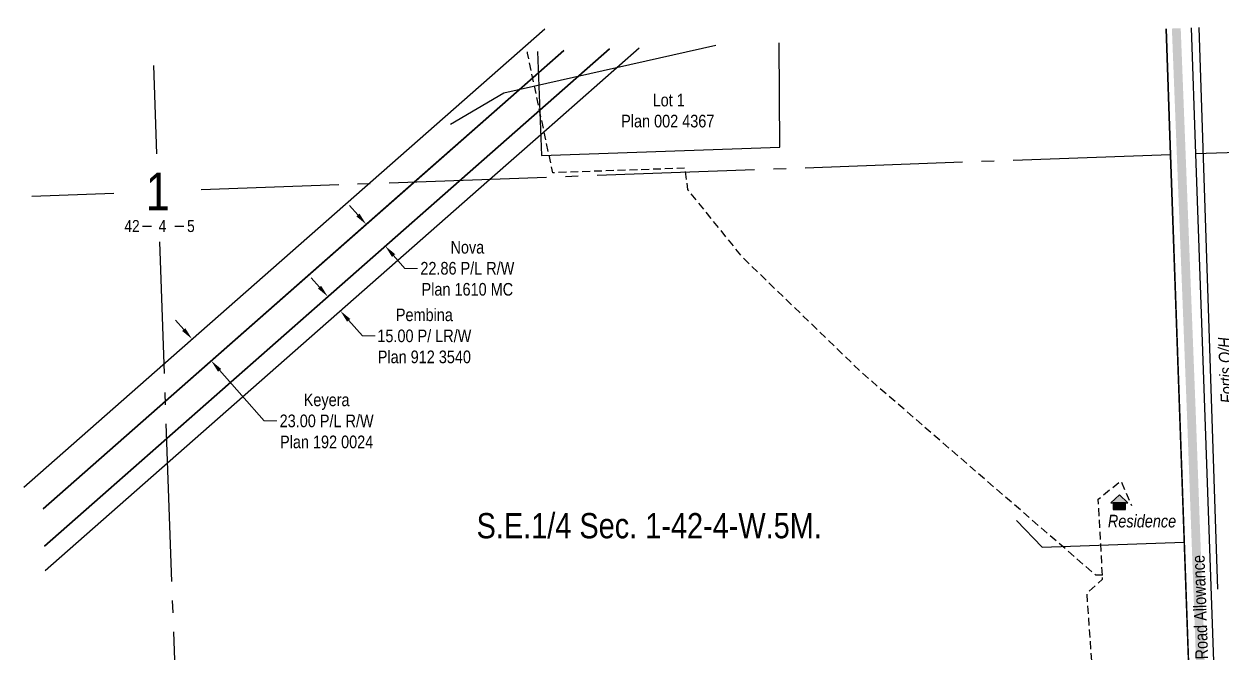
# Model space of a CAD drawing. Extents: x 665644 to 688844, y 5825051 to 5844826.
# Drawn here: x 672930 to 673879, y 5829222 to 5829720 of the extents above; entities that cross this region are included whole.
import ezdxf
from ezdxf.enums import TextEntityAlignment as Align

# ---------------------------------------------------------------- set-up
doc = ezdxf.new("R2010")
doc.units = 0
doc.header["$LTSCALE"] = 5
doc.header["$PDSIZE"] = 0.5
doc.linetypes.add('foc-QUARTERLINE', pattern=[33, 25, -3, 2, -3])
doc.linetypes.add('UG_PIPE', pattern=[1.875, 1.25, -0.625])
doc.layers.get('Defpoints').update_dxf_attribs({"color": 9})
for name, color, linetype in [('10', 1, 'Continuous'), ('9', 3, 'Continuous'), ('AS-PIPE-UG', 44, 'UG_PIPE'), ('AS-POWER', 104, 'foc-POWER'), ('AS-POWER-T', 104, 'Continuous'), ('AS-RESIDENCE', 14, 'Continuous'), ('AS-ROADS', 254, 'Continuous'), ('AS-TELEPHONE', 224, 'foc-TEL'), ('C-SYMBOL', 7, 'Continuous'), ('F-RW', 190, 'Continuous'), ('L-QSEC', 8, 'foc-QUARTERLINE'), ('L-ROAD-T', 7, 'Continuous'), ('L-SEC', 7, 'Continuous'), ('L-SECLBL', 7, 'Continuous'), ('L-TITLEDB', 4, 'Continuous'), ('L-TITLEDB-T', 4, 'Continuous')]:
    doc.layers.add(name, color=color, linetype=linetype)
doc.layers.add('F-RW-T', color=190, linetype='Continuous', lineweight=9)
doc.styles.add('175L', font='ARIALN.TTF', dxfattribs={"height": 20})
doc.styles.add('80CG', font='ARIALN.TTF', dxfattribs={"height": 10})
doc.styles.add('80L', font='ARIALN.TTF', dxfattribs={"height": 10})
doc.styles.add('foc-LtypeFont', font='ARIALN.TTF', dxfattribs={"height": 7.35})
doc.styles.add('SIMPLEX', font='ARIALN.TTF')
doc.linetypes.add('foc-POWER', pattern='A,6,-1,["P",foc-LtypeFont,S=0.2,R=0,X=-0.625,Y=-0.75],-1.24,4', length=12.24)
doc.linetypes.add('foc-TEL', pattern='A,2,-1,["T",foc-LtypeFont,S=0.2,R=0,X=-0.425,Y=-0.75],-1.24,8', length=12.24)
doc.linetypes.add('foc-TEL-NOLINE', pattern='A,0,-2,["T",foc-LtypeFont,S=0.2,R=0,X=-0.425,Y=-0.75],-10.24', length=12.24)
doc.dimstyles.new('Compass 5 000', dxfattribs={"dimscale": 5, "dimtxt": 9, "dimasz": 2, "dimexe": 0.2, "dimexo": 0.0625, "dimgap": 0.5, "dimtad": 0, "dimtih": 1, "dimtoh": 1, "dimzin": 0, "dimdsep": 46, "dimtxsty": '80CG', "dimcen": 0.1, "dimse1": 1, "dimse2": 1, "dimclrd": 256, "dimclrt": 256, "dimaunit": 1, "dimadec": 4, "dimazin": 0, "dimtfac": 0.06, "dimtofl": 0, "dimtmove": 0, "dimatfit": 1, "dimfxl": 0.2, "dimtolj": 1, "dimtzin": 0, "dimlwd": -1, "dimarcsym": 0})

# ---------------------------------------------------------------- blocks, each defined once
blk = doc.blocks.new('L-SECLBL')
at = {"layer": '9', "color": 7}
for p, q in [((-5.08, -27.83), (-12.29, -27.83)), ((20.7, -27.83), (13.5, -27.83))]:
    blk.add_line(p, q, dxfattribs=at)
at = {"layer": '10', "color": 2, "style": 'SIMPLEX'}
blk.add_attdef('SEC', text='', height=30, dxfattribs=at).set_placement((0, 0), align=Align.MIDDLE)
at = {"layer": '10', "color": 5, "style": '80L'}
blk.add_attdef('TWP', text='', height=9.5, dxfattribs=at).set_placement((-14.43, -27.37), align=Align.MIDDLE_RIGHT)
blk.add_attdef('RGE', text='', height=9.5, dxfattribs=at).set_placement((3.62, -27.37), align=Align.MIDDLE_CENTER)
blk.add_attdef('MER', text='', height=9.5, dxfattribs=at).set_placement((23.17, -27.37), align=Align.MIDDLE_LEFT)
blk = doc.blocks.new('*D2313')
at = {"layer": 'Defpoints', "color": 0, "transparency": 16777216}
for p in [(673170.53, 5829503.62), (673128.01, 5829466.21), (673137.91, 5829454.96)]:
    blk.add_point(p, dxfattribs=at)
at = {"layer": 'F-RW-T', "transparency": 16777216}
for p, q in [((673163.92, 5829511.12), (673157.32, 5829518.63)), ((673187.03, 5829484.85), (673197.96, 5829472.43)), ((673197.96, 5829472.43), (673207.96, 5829472.43))]:
    blk.add_line(p, q, dxfattribs=at)
for points in [[(673165.17, 5829512.23), (673162.67, 5829510.02), (673170.53, 5829503.62)], [(673188.29, 5829485.95), (673185.78, 5829483.75), (673180.43, 5829492.36)]]:
    blk.add_solid(points, dxfattribs=at)
at = {"layer": 'F-RW-T', "transparency": 16777216, "insert": (673247.05, 5829472.43), "char_height": 10, "attachment_point": 5, "style": '80CG'}
blk.add_mtext('\\A1;Pembina\\P15.00 P/ LR/W\\PPlan 912 3540', dxfattribs=at)
blk = doc.blocks.new('*D2327')
at = {"layer": 'Defpoints', "color": 0, "transparency": 16777216}
for p in [(673200.99, 5829560.81), (673176.77, 5829539.51), (673191.84, 5829522.37)]:
    blk.add_point(p, dxfattribs=at)
at = {"layer": 'F-RW-T', "transparency": 16777216}
for p, q in [((673194.38, 5829568.32), (673187.78, 5829575.83)), ((673222.66, 5829536.16), (673231.6, 5829526.01)), ((673231.6, 5829526.01), (673241.6, 5829526.01))]:
    blk.add_line(p, q, dxfattribs=at)
for points in [[(673195.63, 5829569.42), (673193.13, 5829567.22), (673200.99, 5829560.81)], [(673223.92, 5829537.27), (673221.41, 5829535.06), (673216.06, 5829543.67)]]:
    blk.add_solid(points, dxfattribs=at)
at = {"layer": 'F-RW-T', "transparency": 16777216, "insert": (673281.14, 5829526.01), "char_height": 10, "attachment_point": 5, "style": '80CG'}
blk.add_mtext('\\A1;Nova\\P22.86 P/L R/W\\PPlan 1610 MC', dxfattribs=at)
blk = doc.blocks.new('*D2346')
at = {"layer": 'Defpoints', "color": 0, "transparency": 16777216}
for p in [(673063.69, 5829470.66), (673078.09, 5829452.69), (673078.88, 5829453.39)]:
    blk.add_point(p, dxfattribs=at)
at = {"layer": 'F-RW-T', "transparency": 16777216}
for p, q in [((673056.29, 5829477.47), (673049.69, 5829484.97)), ((673084.7, 5829445.18), (673120.04, 5829405.02)), ((673120.04, 5829405.02), (673130.04, 5829405.02))]:
    blk.add_line(p, q, dxfattribs=at)
for points in [[(673057.54, 5829478.57), (673055.04, 5829476.36), (673062.9, 5829469.96)], [(673085.95, 5829446.28), (673083.44, 5829444.08), (673078.09, 5829452.69)]]:
    blk.add_solid(points, dxfattribs=at)
at = {"layer": 'F-RW-T', "transparency": 16777216, "insert": (673169.58, 5829405.02), "char_height": 10, "attachment_point": 5, "style": '80CG'}
blk.add_mtext('\\A1;Keyera\\P23.00 P/L R/W\\PPlan 192 0024', dxfattribs=at)
blk = doc.blocks.new('res_occ')
for points in [[(0.1, 0.89), (-1.26, -0.37), (1.46, -0.37)], [(-0.9, -1.43), (1.1, -1.43), (1.1, -0.37), (-0.9, -0.37)]]:
    blk.add_hatch(color=14).paths.add_polyline_path(points)
at = {"color": 14}
for points in [[(0.1, 0.89), (-1.26, -0.37), (1.46, -0.37)], [(-0.9, -1.43), (1.1, -1.43), (1.1, -0.37), (-0.9, -0.37)]]:
    blk.add_lwpolyline(points, close=True, dxfattribs=at)

msp = doc.modelspace()

# ---------------------------------------------------------------- linework, layer by layer
at = {"layer": 'AS-PIPE-UG', "flags": 128}
for points in [[(673784.67, 5829282.849), (673779.512, 5829282.672), (673593.366, 5829443.756), (673499.913, 5829534.12), (673455.897, 5829588.546), (673453.839, 5829605.42), (673348.905, 5829601.821), (673328.797, 5829696.713), (673328.896, 5829697.643)], [(673784.67, 5829282.849), (673781.351, 5829342.959), (673799.223, 5829357.508), (673807.782, 5829337.935)], [(673809.467, 5828833.135), (673790.118, 5829164.885), (673777.069, 5829203.102), (673772.461, 5829268.512), (673784.846, 5829279.661), (673784.67, 5829282.849)]]:
    msp.add_lwpolyline(points, dxfattribs=at)
at = {"layer": 'AS-POWER', "flags": 128}
for points in [[(673876.046, 5829271.759), (673861.377, 5829716.907)], [(673267.709, 5829640.353), (673310.119, 5829665.05), (673478.259, 5829703.06)]]:
    msp.add_lwpolyline(points, dxfattribs=at)
at = {"layer": 'AS-ROADS', "const_width": 7, "flags": 128}
msp.add_lwpolyline([(673908.609, 5827887.266), (673877.764, 5828794.592), (673855.322, 5829407.252), (673843.25, 5829716.282)], dxfattribs=at)
at = {"layer": 'AS-TELEPHONE', "linetype": 'foc-TEL-NOLINE', "flags": 128}
msp.add_lwpolyline([(673868.146, 5828786.073), (673838.689, 5829616.065), (673835.102, 5829716.001)], dxfattribs=at)
at = {"layer": 'AS-TELEPHONE', "flags": 128}
msp.add_lwpolyline([(673716.465, 5829326.24), (673736.818, 5829305.002), (673849.587, 5829309.004)], dxfattribs=at)
at = {"layer": 'F-RW', "flags": 128}
for points in [[(672929.573, 5829352.636), (673026.558, 5829437.985), (673342.484, 5829715.955)], [(672946.53, 5829286.533), (673043.515, 5829371.888), (673298.812, 5829596.487), (673339.276, 5829632.121), (673417.389, 5829700.852)], [(673357.677, 5829698.687), (673337.544, 5829680.963), (673239.061, 5829594.32), (673041.753, 5829420.719), (672944.768, 5829335.37)], [(672944.768, 5829335.37), (673041.753, 5829420.719), (673357.677, 5829698.687)], [(673393.742, 5829699.995), (673338.696, 5829651.525), (673042.817, 5829391.219), (672945.832, 5829305.89)], [(672945.832, 5829305.887), (673338.696, 5829651.525), (673393.741, 5829699.995)]]:
    msp.add_lwpolyline(points, dxfattribs=at)
at = {"layer": 'L-QSEC', "flags": 128}
for points in [[(673032.188, 5829686.883), (673034.685, 5829616.931)], [(674627.351, 5829643.262), (673858.791, 5829616.758)], [(673838.689, 5829616.065), (673070.193, 5829588.196)], [(672935.822, 5829583.279), (673000.954, 5829585.67)], [(673064.76, 5828783.123), (673037.197, 5829546.977)]]:
    msp.add_lwpolyline(points, dxfattribs=at)
at = {"layer": 'L-SEC', "flags": 128}
for points in [[(673835.102, 5829716.001), (673838.689, 5829616.065)], [(673858.791, 5829616.758), (673855.231, 5829716.695)], [(673838.689, 5829616.065), (673867.248, 5828811.351)], [(673887.348, 5828812.057), (673858.791, 5829616.758)]]:
    msp.add_lwpolyline(points, dxfattribs=at)
at = {"layer": 'L-TITLEDB', "flags": 128}
msp.add_lwpolyline([(673336.761, 5829697.929), (673339.889, 5829615.601), (673528.858, 5829622.105), (673528.262, 5829704.873)], dxfattribs=at)

# ---------------------------------------------------------------- block references
at = {"layer": 'AS-RESIDENCE', "xscale": 5.000000000000001, "yscale": 5.000000000000001, "zscale": 5.000000000000001}
msp.add_blockref('res_occ', (673797.584, 5829342.044), dxfattribs=at)
at = {"layer": 'L-SECLBL'}
msp.add_blockref('L-SECLBL', (673035.755, 5829586.947), dxfattribs=at).add_auto_attribs({'SEC': '1', 'TWP': '42', 'RGE': '4', 'MER': '5'})

# ---------------------------------------------------------------- texts
at = {"layer": 'AS-RESIDENCE', "insert": (673788.995, 5829330.632), "char_height": 10, "attachment_point": 1, "style": '175L'}
msp.add_mtext_dynamic_manual_height_columns('{\\fArial Narrow|b0|i1|c0|p34;Residence}', width=53.94038, gutter_width=50, heights=[0], dxfattribs=at)
at = {"layer": 'C-SYMBOL', "color": 3, "style": '175L'}
msp.add_text('S.E.1/4 Sec. 1-42-4-W.5M.', height=20, dxfattribs=at).set_placement((673425.342, 5829306.011), align=Align.BOTTOM_CENTER)
at = {"layer": 'L-ROAD-T', "style": '80L'}
msp.add_text('Government Road Allowance', height=10, rotation=91.988333, dxfattribs=at).set_placement((673863.213, 5829224.247), align=Align.MIDDLE_CENTER)
at = {"layer": 'L-TITLEDB-T', "insert": (673402.59, 5829664.453), "char_height": 10, "attachment_point": 1, "style": '175L'}
msp.add_mtext_dynamic_manual_height_columns('\\pi25.466;Lot 1\\P\\pi0.50362;Plan 002 4367', width=73.47653, gutter_width=100, heights=[0], dxfattribs=at)

# ---------------------------------------------------------------- dimensions: what is measured, and where the dimension line sits
at = {"layer": 'F-RW-T', "color": 3}
for base, p1, p2, angle, text, picture, middle in [((673200.986, 5829560.813), (673191.839, 5829522.372), (673176.766, 5829539.511), 131.332012, 'Nova\\P22.86 P/L R/W\\PPlan 1610 MC', '*D2327', (673281.137, 5829526.007)), ((673170.527, 5829503.617), (673137.914, 5829454.957), (673128.012, 5829466.212), 131.341346, 'Pembina\\P15.00 P/ LR/W\\PPlan 912 3540', '*D2313', (673247.05, 5829472.431)), ((673078.089, 5829452.69), (673063.69, 5829470.655), (673078.883, 5829453.388), 311.343156, 'Keyera\\P23.00 P/L R/W\\PPlan 192 0024', '*D2346', (673169.576, 5829405.015))]:
    dim = msp.add_linear_dim(base=base, p1=p1, p2=p2, angle=angle, text=text, dimstyle='Compass 5 000', dxfattribs=at)
    dim.commit()
    dim.dimension.update_dxf_attribs({"geometry": picture, "text_midpoint": middle, "dimtype": 161})

# ---------------------------------------------------------------- next in the draw order: texts
at = {"layer": 'AS-POWER-T', "insert": (673878.672, 5829416.354), "char_height": 10, "attachment_point": 1, "rotation": 92.518922, "style": '175L', "bg_fill": 3, "box_fill_scale": 1.1, "bg_fill_color": 256, "bg_fill_transparency": 0}
msp.add_mtext_dynamic_manual_height_columns('\\pi2.5534;{\\fArial Narrow|b0|i1|c0|p34;Fortis O/H\\P\\pi0.32626;Power Line}', width=57.1191, gutter_width=100, heights=[0], dxfattribs=at)

doc.saveas('drawing.dxf')
